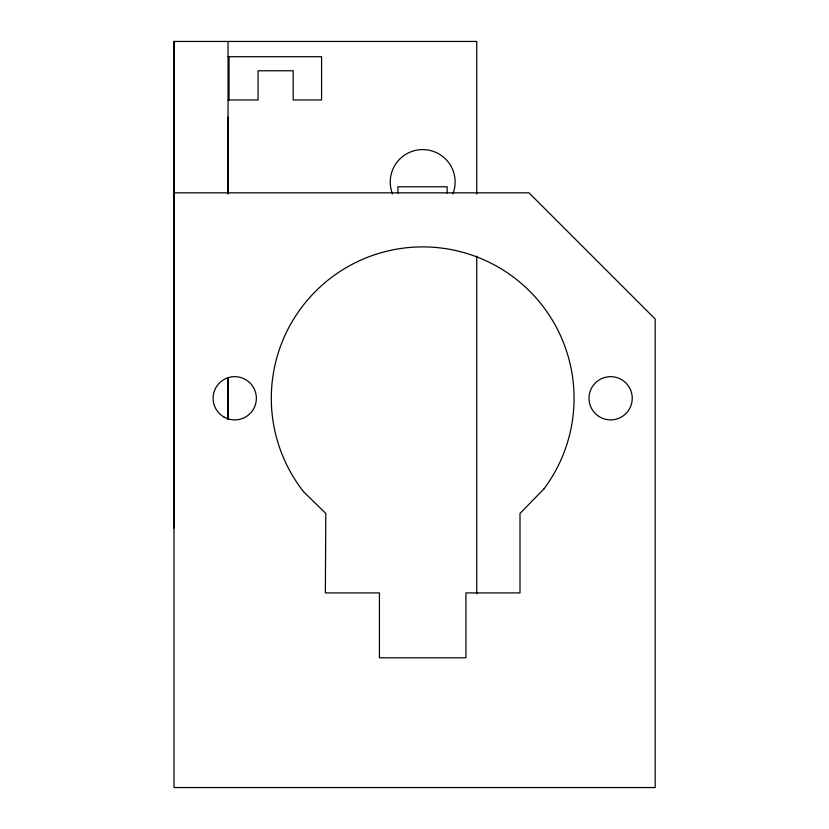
<?xml version="1.0" encoding="UTF-8"?>
<svg xmlns="http://www.w3.org/2000/svg" width="829" height="829" viewBox="0 0 829 829"><rect width="100%" height="100%" fill="white"/><g stroke="black" fill="none" stroke-linecap="round" stroke-linejoin="round"><path stroke-width="1.24" d="M173.831 463.162L173.841 117.138M173.986 344.211L173.986 320.709M173.986 290.077L173.986 246.969M173.986 41.45L173.986 192.836L528.995 192.836L655.169 318.999L655.169 787.55L173.986 787.55L173.986 41.45L476.748 41.45L476.748 194.09M228.048 419.215L228.048 378.055M228.048 192.836L228.048 117.138M228.048 56.714L321.579 56.714L321.579 99.967L293.197 99.967L293.197 70.776L258.057 70.776L258.057 99.967L228.048 99.967M476.748 256.171L476.748 593.782M447.142 193.136L447.142 186.774L397.93 186.774L397.93 193.136M229.022 56.714L229.022 99.967M228.048 41.45L228.048 194.09M228.048 377.765L228.048 419.267M173.841 375.568L173.831 528.042M392.49 193.872A32.435 32.435 0 0 1 422.686 149.583A32.435 32.435 0 0 1 452.883 193.872M543.897 488.975L520.001 513.452L520.001 592.911L465.939 592.911L465.939 657.791L379.433 657.791L379.433 592.911L325.362 592.911L325.807 513.452L303.715 491.887A151.386 151.386 0 0 1 319.061 287.922A151.386 151.386 0 0 1 523.596 285.435A151.386 151.386 0 0 1 543.897 488.975M597.699 415.619A21.627 21.627 0 0 0 632.102 400.811A21.627 21.627 0 0 0 602.072 378.418A21.627 21.627 0 0 0 597.699 415.619M223.923 417.008A21.627 21.627 0 0 0 256.368 398.283A21.627 21.627 0 0 0 223.923 379.547A21.627 21.627 0 0 0 223.923 417.008"/></g></svg>
